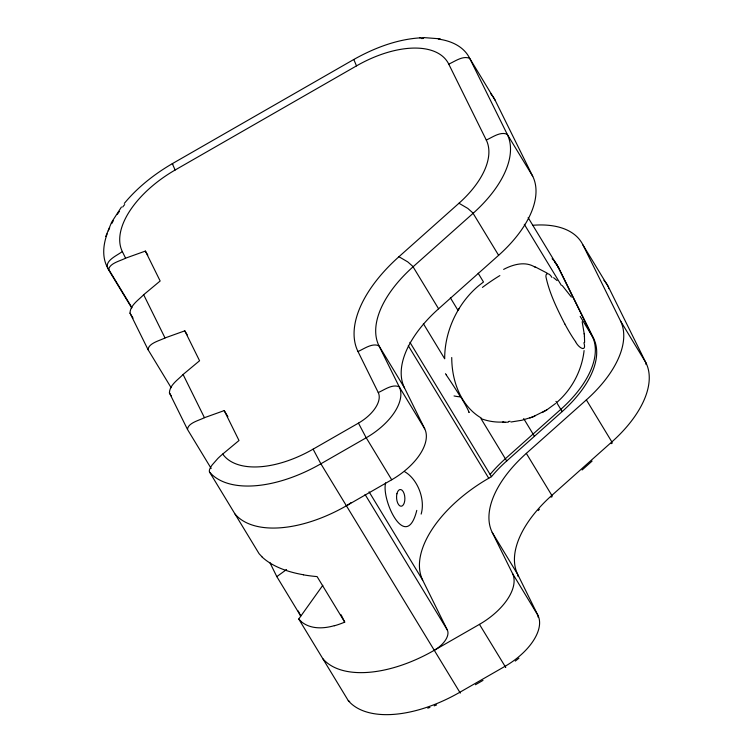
<?xml version="1.0" encoding="UTF-8"?>
<svg xmlns="http://www.w3.org/2000/svg" width="753" height="753" viewBox="0 0 753 753"><rect width="100%" height="100%" fill="white"/><g stroke="black" fill="none" stroke-linecap="round" stroke-linejoin="round"><path stroke-width="1.13" d="M584.093 350.569C581.881 370.354 572.054 389.15 557.041 402.224M385.621 482.852C381.103 500.048 406.14 553.191 416.776 510.383M517.782 576.083L517.697 574.388L492.198 532.38A104.639 55.458 -31.3 0 1 526.328 453.372L586.361 399.89A104.639 55.458 -31.3 0 0 620.491 320.891L582.973 244.97A104.639 55.458 -31.3 0 0 532.522 225.307M538.056 617.102L537.971 615.417L517.697 574.388A104.639 55.458 -31.3 0 1 551.827 495.389L611.86 441.907A104.639 55.458 -31.3 0 0 645.989 362.899L608.471 286.987L582.973 244.97M608.546 288.672L608.471 286.987A104.639 55.458 -31.3 0 0 603.925 280.295M646.065 364.584L645.989 362.899L620.491 320.891M105.759 236.433L111.642 222.191L121.44 207.028M459.189 308.419L458.012 310.377L450.379 297.802M349.693 701.438L348.592 701.015A2.005 1.638 -59.4 0 1 348.291 700.667L298.734 619.022L322.821 585.307M124.32 203.385C137.648 187.281 154.299 174.178 172.305 163.674L353.656 59.562C375.182 47.467 399.128 38.422 424.043 37.669M538.235 510.581L539.412 509.263M261.912 556.721L259.098 553.709L209.55 472.065A2.005 1.638 -59.4 0 1 209.362 471.623L209.381 470.258A6.005 4.895 -59.4 0 1 209.739 469.119L210.595 467.349A21.978 17.931 -59.4 0 1 212.224 464.874L217.881 458.436A69.229 56.484 -59.4 0 1 222.728 454.059A83.705 44.361 -31.3 0 0 313.107 449.155L358.447 423.13A31.391 16.632 -31.3 0 0 378.26 392.558L357.986 351.529A125.563 66.546 -31.3 0 1 398.939 256.726L458.972 203.244A83.705 44.361 -31.3 0 0 486.278 140.039C492.537 137.3 500.35 131.276 507.24 134.298L532.738 176.306A104.639 55.458 -31.3 0 1 498.618 255.314L438.585 308.796A104.639 55.458 -31.3 0 0 404.455 387.804L424.73 428.824A52.315 27.729 -31.3 0 1 391.711 479.774L346.371 505.809A104.639 55.458 -31.3 0 1 235.049 514.073M322.792 658.649A104.639 55.458 -31.3 0 0 434.114 650.385A20.924 11.088 -31.3 0 0 447.329 630.007L422.687 580.158A104.639 55.458 -31.3 0 1 488.735 478.249L491.474 476.677A96.638 51.213 -31.3 0 1 506.703 460.977L562.152 411.59A96.638 51.213 -31.3 0 0 593.675 338.615L559.018 268.501L528.135 217.617M582.097 469.985L592.103 461.071M131.719 307.939L108.648 269.932C109.147 263.258 120.461 260.943 125.6 258.175L145.376 251.088L160.154 280.991L143.663 294.734C138.703 299.948 130.118 305.238 130.005 313.135L148.068 349.693L171.138 387.701M148.068 349.693C148.426 343.161 159.909 340.629 165.02 337.937L184.796 330.84L199.573 360.753L183.083 374.486C178.122 379.71 169.538 384.999 169.425 392.887L187.488 429.445L211.169 468.46M222.728 454.059L238.993 440.514L224.215 410.601L204.44 417.689C199.31 420.381 187.874 422.922 187.488 429.445M518.968 658.16L515.259 661.096M555.535 403.523L546.744 409.933L532.597 416.955M298.235 610.984L300.739 616.039L276.812 576.619L286.564 569.532M532.738 176.306L495.22 100.394L469.721 58.376C462.831 55.364 455.019 61.379 448.75 64.118A83.705 44.361 -31.3 0 0 356.498 65.888L175.148 170.009A83.705 44.361 -31.3 0 0 122.315 251.53C116.96 255.756 102.719 261.244 108.648 269.932M542.264 412.55L544.259 411.383M544.814 411.053L546.744 409.933M434.114 650.385L479.454 624.359A52.315 27.729 -31.3 0 0 512.473 573.4L492.198 532.38M475.425 684.741L482.984 680.401M357.986 351.529C364.254 348.79 372.067 342.766 378.957 345.787L404.455 387.804M378.26 392.558C384.529 389.809 392.341 383.795 399.231 386.816L424.73 428.824M503.625 269.405C513.132 264.369 525.538 260.867 535.261 267.324M434.189 705.862L436.618 704.921M510.948 422.019L521.829 420.268L532.173 417.106M529.848 417.99L534.875 416.089M427.779 708.168L429.925 707.434M611.116 443.649L612.114 443.244L611.86 441.907L586.361 399.89M551.083 497.121L552.071 496.726L551.827 495.389L526.328 453.372M502.712 422.292L508.303 422.179M419.826 37.848L420.353 37.829M424.598 37.65L440.194 38.845M502.486 422.292L505.385 422.329M534.734 266.656L547.149 273.113M458.972 203.244L467.801 208.421L472.818 212.864L498.618 255.314M398.939 256.726L407.768 261.903L412.785 266.336L438.585 308.796M553.624 277.706L557.079 280.577M301.209 621.479L298.734 619.022M562.275 285.585L571.358 297.03M551.958 277.424C548.871 271.993 544.297 272.492 546.443 279.043C550.161 294.856 557.484 309.587 564.825 323.988M575.612 341.749C578.332 347.632 586.954 353.044 583.923 342.69M353.976 59.901L356.498 65.888M172.814 164.323L172.305 163.674L175.148 170.009M524.286 224.29L561.343 285.34M580.168 316.373L593.675 338.615M478.174 273.226L483.492 281.989L478.72 285.698A79.592 63.751 -64.5 0 0 444.684 358.786L423.355 323.649M555.959 401.387L562.152 411.59M523.683 418.574L534.432 436.279M506.703 460.977L480.979 418.593A79.592 63.751 -64.5 0 0 503.55 422.009M409.933 342.333L491.474 476.677M408.295 345.721L488.735 478.249M512.473 573.4L537.971 615.417A52.315 27.729 -31.3 0 1 504.952 666.367L459.612 692.393A104.639 55.458 -31.3 0 1 348.291 700.667M391.711 479.774L365.939 437.305L358.447 423.13M479.454 624.359L505.705 667.403L505.517 666.753M369.064 491.803L422.687 580.158M365.064 494.457L447.329 630.007M145.376 251.088L147.804 255.098M184.796 330.84L187.224 334.85M224.215 410.601L227.867 416.616M334.36 625.771A108.856 53.388 -52.5 0 0 344.723 622.119L317.098 576.6A108.856 56.07 -9.6 0 1 303.45 574.84M131.897 307.619L107.011 266.609A104.639 55.458 -31.3 0 1 107.133 233.891M130.005 313.135L133.036 318.133M169.425 392.887L171.242 395.89M313.107 449.155L320.872 463.792L460.299 693.108M448.75 64.118L486.278 140.039M341.09 614.768L344.723 622.119M122.315 251.53L125.6 258.175M143.663 294.734L165.02 337.937M183.083 374.486L204.44 417.689M269.819 562.463L276.812 576.619M582.182 321.719L584.272 334.181M584.432 336.262L584.61 342.361M584.215 333.475L584.479 336.883M445.484 373.686A41.989 2.786 56.1 0 1 446.247 374.806M446.247 374.947A41.631 2.89 56.1 0 1 460.187 396.426M460.601 396.916A80.957 42.902 -31.3 0 1 454.04 395.937M461.081 397.48A41.631 3.116 56.1 0 1 469.044 412.249M481.233 418.009A78.576 59.176 -75.6 0 1 451.734 357.515M468.903 412.042A41.989 2.974 56.4 0 1 469.063 412.465M575.584 341.664A41.519 6.25 64.2 0 1 564.825 323.941M404.738 471.755A29.329 19.126 70 0 1 421.143 514.101M552.128 258.693A96.638 51.213 -31.3 0 1 557.662 266.27L592.319 336.384A96.638 51.213 -31.3 0 1 560.797 409.359L505.348 458.746A96.638 51.213 -31.3 0 0 490.118 474.446M482.419 287.401A69.963 16.462 -40.8 0 1 499.87 275.579M554.82 262.326A96.638 51.213 -31.3 0 1 559.018 268.501M510.073 421.266A79.592 63.751 -64.5 0 1 508.435 421.52M351.171 502.552A20.924 11.088 -31.3 0 1 346.371 505.809M490.683 93.701A104.639 55.458 -31.3 0 1 495.22 100.394M209.55 472.065A104.639 55.458 -31.3 0 0 320.872 463.792L366.212 437.766A52.315 27.729 -31.3 0 0 399.231 386.816L378.957 345.787A104.639 55.458 -31.3 0 1 413.086 266.778L473.119 213.306A104.639 55.458 -31.3 0 0 507.24 134.298L469.721 58.376A104.639 55.458 -31.3 0 0 438.302 39.071M108.31 230.842A104.639 55.458 -31.3 0 1 109.674 227.735M111.764 223.547A104.639 55.458 -31.3 0 1 113.298 220.77M117.383 214.247A104.639 55.458 -31.3 0 1 119.341 211.452M122.683 207.019A104.639 55.458 -31.3 0 1 124.669 204.571M421.464 38.554A104.639 55.458 -31.3 0 1 423.619 38.441M303.525 574.765A102.596 52.851 -9.6 0 1 261.828 556.759M334.407 625.649A102.596 50.319 -52.5 0 1 301.153 621.554M396.925 493.761A8.387 4.142 86.6 0 0 401.151 506.242A8.387 4.142 86.6 0 0 404.097 493.601A8.387 4.142 86.6 0 0 396.925 493.761"/></g></svg>
